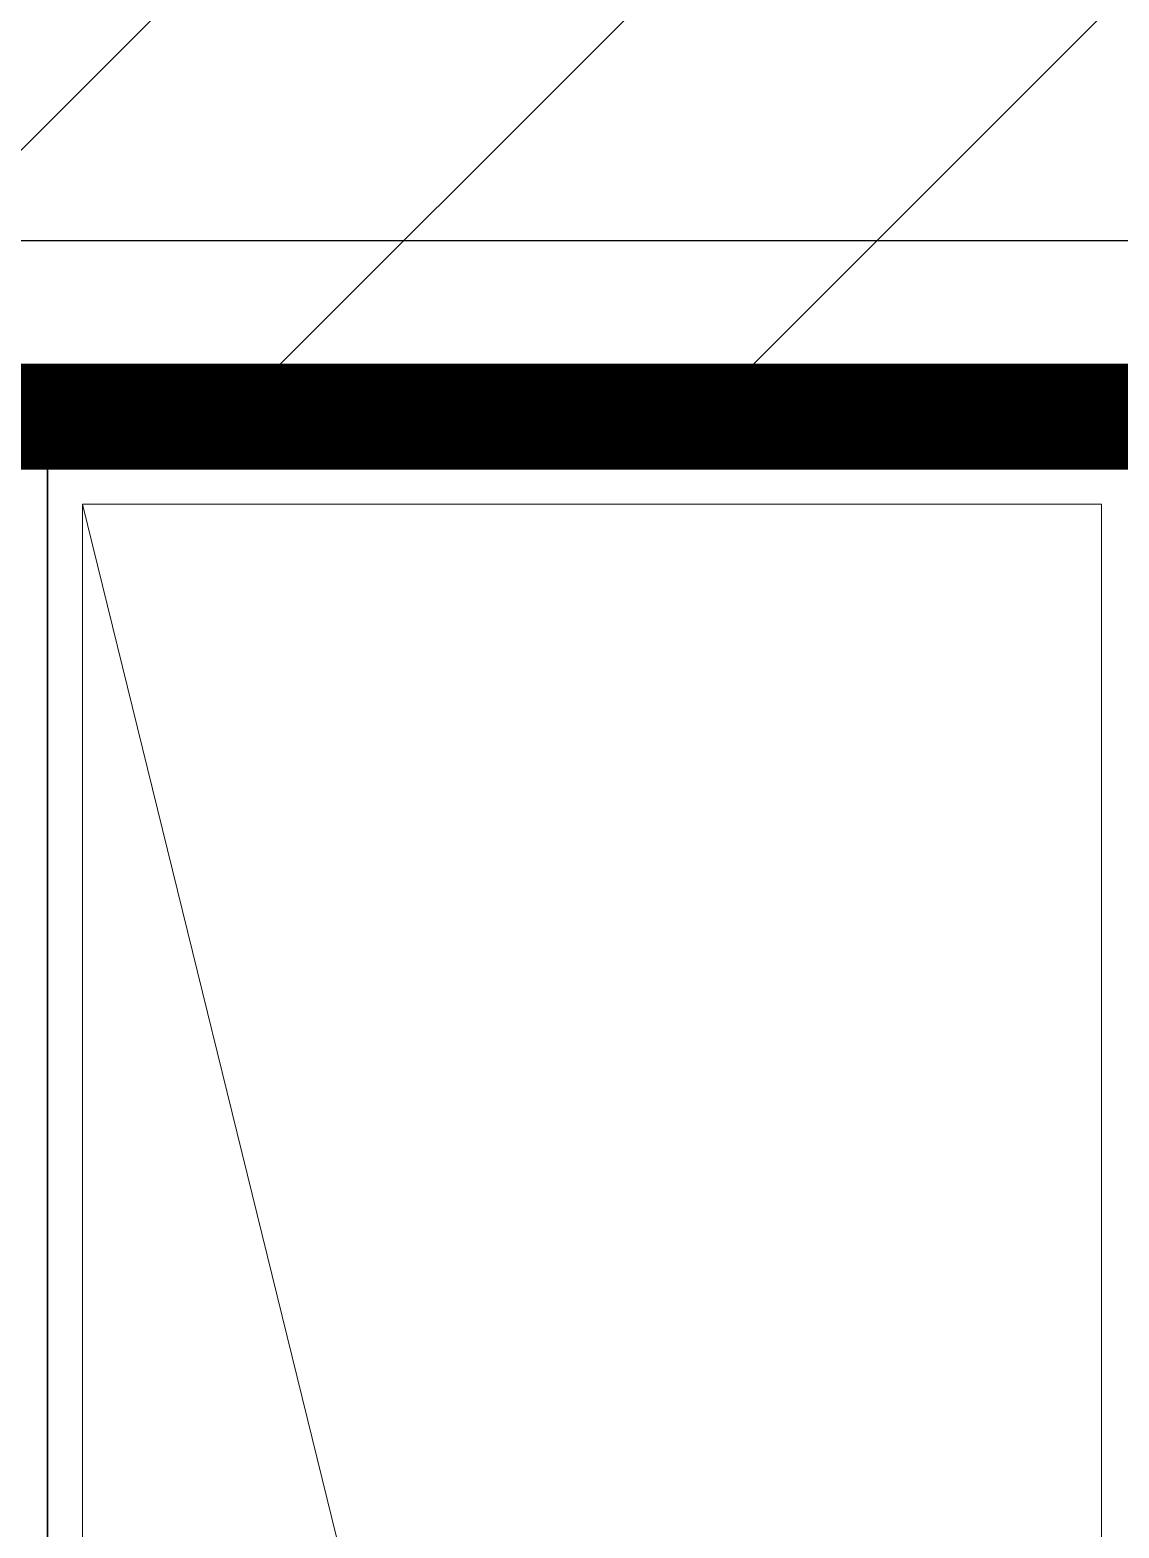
# Model space of a CAD drawing. Header units: millimetres. Extents: x 4739419 to 5837985, y 2291271 to 3446271.
# Drawn here: x 4991012 to 4994112, y 2451728 to 2455991 of the extents above; entities that cross this region are included whole.
import ezdxf

# ---------------------------------------------------------------- set-up
doc = ezdxf.new("R2010")
doc.units = ezdxf.units.MM
doc.layers.get('0').update_dxf_attribs({"color": 255})
for name, color, linetype in [('HEB-Angle joint', 1, 'Continuous'), ('HEB-Area(PC Topping)', 3, 'Continuous'), ('XR-평면도$0$A-ELEV-PATT', 9, 'Continuous'), ('XR-평면도$0$Parking_화물', 9, 'Continuous')]:
    doc.layers.add(name, color=color, linetype=linetype)
for name, color, linetype, lineweight in [('XR-평면도$0$A-CNTL', 9, 'Continuous', 15), ('XR-평면도$0$A-ELEV-LIN2', 9, 'Continuous', 25), ('XR-평면도$0$A-ELEV-LIN3', 9, 'Continuous', 18)]:
    doc.layers.add(name, color=color, linetype=linetype, lineweight=lineweight)

# ---------------------------------------------------------------- blocks, each defined once
blk = doc.blocks.new('XR-평면도$0$중심선(210216)')
at = {"layer": 'XR-평면도$0$A-CNTL', "ltscale": 300}
blk.add_lwpolyline([(-10000, 119000), (186000, 119000)], dxfattribs=at)
blk = doc.blocks.new('XR-평면도$0$주차구획_1')
at = {"layer": 'XR-평면도$0$A-ELEV-LIN3'}
blk.add_line((-5900, 1450), (5900, -1450), dxfattribs=at)
blk.add_lwpolyline([(-5900, 1450), (5900, 1450), (5900, -1450), (-5900, -1450)], close=True, dxfattribs=at)
at = {"layer": 'XR-평면도$0$Parking_화물'}
blk.add_lwpolyline([(-6000, 1550), (6000, 1550), (6000, -1550), (-6000, -1550)], close=True, dxfattribs=at)
blk = doc.blocks.new('XR-평면도$0$화물주차구획_1F(210411)')
at = {"xscale": -1.000000000000001}
for p in [(12150544, 751313.4), (12150544, 748213.4)]:
    blk.add_blockref('XR-평면도$0$주차구획_1', p, dxfattribs=at)
blk = doc.blocks.new('XR-평면도$0$범퍼_1')
at = {"layer": 'XR-평면도$0$A-ELEV-PATT', "ltscale": 0.002}
h = blk.add_hatch(dxfattribs=at)
h.set_pattern_fill('AR-SAND', color=256, angle=180, style=0)
h.set_pattern_definition([(217.5, (21376290.81, -50954928.292), (1.600031296, -48.941323733), [0, -38.608, 0, -43.18, 0, -41.275]), (187.5, (21376290.81, -50954928.29), (-44.95232831, -71.68251006), [0, -20.828, 0, -34.798, 0, -13.335]), (147.5, (21376322.05, -50954928.292), (-79.099237024, -0.143718468), [0, -12.7, 0, -45.72, 0, -59.69]), (137.5, (21376322.05, -50954928.29), (-76.35564525, -22.292932326), [0, -6.35, 0, -29.972, 0, -34.29])])
edge = h.paths.add_edge_path()
edge.add_arc((-4693.7, 123.7), 8.33, 90, 180)
edge.add_line((-4702, 123.7), (-4702, 32))
edge.add_line((-4702, 32), (5694, 32))
edge.add_line((5694, 32), (5694, 123.7))
edge.add_arc((5685.7, 123.7), 8.33, 0, 90)
edge.add_line((5685.7, 132), (-4693.7, 132))
h = blk.add_hatch(dxfattribs=at)
h.set_pattern_fill('AR-HBONE', color=256, scale=0.1, angle=180, style=0)
h.set_pattern_definition([(225, (21375357.164, -50954683.464), (-1e-14, -14.3684097937), [30.48, -10.16]), (315, (21375349.98, -50954690.648), (-1e-14, -14.3684097937), [30.48, -10.16])])
h.paths.add_polyline_path([(-4702, 32), (5694, 32), (5694, 2), (-4702, 2)])
at = {"layer": 'XR-평면도$0$A-ELEV-LIN3'}
blk.add_line((-4400, 0), (4400, 0), dxfattribs=at)
at = {"layer": 'XR-평면도$0$A-ELEV-PATT'}
for p, q in [((-4693.7, 132), (5685.7, 132)), ((-4702, 32), (5694, 32))]:
    blk.add_line(p, q, dxfattribs=at)
at = {"layer": 'XR-평면도$0$A-ELEV-PATT', "ltscale": 0.002}
blk.add_lwpolyline([(5694, 52), (5696, 52), (5696, 0), (-4704, 0), (-4704, 52), (-4702, 52), (-4702, 2), (5694, 2)], close=True, dxfattribs=at)
at = {"layer": 'XR-평면도$0$A-ELEV-PATT'}
blk.add_lwpolyline([(-4702, 32), (-4702, 2), (5694, 2), (5694, 32)], dxfattribs=at)
blk = doc.blocks.new('XR-평면도$0$스크린+범퍼_기준층(210318)')
at = {"layer": 'XR-평면도$0$A-ELEV-LIN3', "linetype": 'Continuous'}
blk.add_lwpolyline([(408.8, -619.5), (408.8, -10380.5), (391.3, -10380.5), (391.3, -619.5)], dxfattribs=at)
at = {"rotation": 270}
blk.add_blockref('XR-평면도$0$범퍼_1', (500, -5004), dxfattribs=at)

msp = doc.modelspace()

# ---------------------------------------------------------------- hatches: boundary and pattern name
at = {"layer": 'HEB-Area(PC Topping)'}
h = msp.add_hatch(dxfattribs=at)
h.set_pattern_fill('ANSI31', color=256, scale=300)
h.set_pattern_definition([(45, (-812053.4, 0), (-673.51921, 673.51921), [])])
h.paths.add_polyline_path([(4970634.5, 2454891.2), (4970634.5, 2491231.7), (5042611.8, 2491231.7), (5042611.8, 2454891.2)])

# ---------------------------------------------------------------- linework, layer by layer
at = {"layer": 'HEB-Angle joint', "const_width": 300}
msp.add_lwpolyline([(4970634.5, 2491231.7), (5042611.8, 2491231.7), (5042611.8, 2454891.2), (4970634.5, 2454891.2)], close=True, dxfattribs=at)
at = {"layer": 'HEB-Area(PC Topping)'}
msp.add_lwpolyline([(4914511.8, 2532991.2), (5037711.8, 2532991.2), (5037711.8, 2522091.2), (5042711.8, 2522091.2), (5042711.8, 2460691.2), (5031661.8, 2460691.2), (5031661.8, 2456191.2), (5030561.8, 2456191.2), (5030561.8, 2455391.2), (5004611.8, 2455391.2), (5004611.8, 2458391.2), (5002611.8, 2458391.2), (5002611.8, 2455391.2), (4986561.8, 2455391.2), (4986561.8, 2454891.2), (4976661.8, 2454891.2), (4976661.8, 2455391.2), (4949611.8, 2455391.2)], dxfattribs=at)
at = {"layer": 'XR-평면도$0$A-ELEV-LIN2'}
msp.add_line((4987611.8, 2454891.2), (4997611.8, 2454891.2), dxfattribs=at)
msp.add_line((4987611.8, 2454891.2), (4997611.8, 2454891.2), dxfattribs=at)
msp.add_line((4987611.8, 2454891.2), (4997611.8, 2454891.2), dxfattribs=at)
at = {"layer": 'XR-평면도$0$A-ELEV-LIN3'}
for points in [[(4976661.8, 2442491.2), (4986561.8, 2442491.2), (4986561.8, 2441891.2), (4987661.8, 2441891.2), (4987661.8, 2443391.2), (4986561.8, 2443391.2), (4986561.8, 2454891.2), (5027211.8, 2454891.2), (5027211.8, 2447891.2), (5031661.8, 2447891.2), (5031661.8, 2443391.2), (5030561.8, 2443391.2), (5030561.8, 2441891.2), (5031661.8, 2441891.2), (5031661.8, 2442491.2), (5041711.8, 2442491.2), (5041711.8, 2441891.2), (5042011.8, 2441891.2), (5042011.8, 2427191.2)], [(4976661.8, 2442491.2), (4986561.8, 2442491.2), (4986561.8, 2441891.2), (4987661.8, 2441891.2), (4987661.8, 2443391.2), (4986561.8, 2443391.2), (4986561.8, 2454891.2), (5027211.8, 2454891.2), (5027211.8, 2447891.2), (5031661.8, 2447891.2), (5031661.8, 2443391.2), (5030561.8, 2443391.2), (5030561.8, 2441891.2), (5031661.8, 2441891.2), (5031661.8, 2442491.2), (5041711.8, 2442491.2), (5041711.8, 2441891.2), (5042011.8, 2441891.2), (5042011.8, 2427191.2)], [(4976661.8, 2442491.2), (4986561.8, 2442491.2), (4986561.8, 2441891.2), (4987661.8, 2441891.2), (4987661.8, 2443391.2), (4986561.8, 2443391.2), (4986561.8, 2454891.2), (5027211.8, 2454891.2), (5027211.8, 2447891.2), (5031661.8, 2447891.2), (5031661.8, 2443391.2), (5030561.8, 2443391.2), (5030561.8, 2441891.2), (5031661.8, 2441891.2), (5031661.8, 2442491.2), (5041711.8, 2442491.2), (5041711.8, 2441891.2), (5042011.8, 2441891.2), (5042011.8, 2427191.2)], [(4975461.8, 2441791.2), (4976761.8, 2441791.2), (4976761.8, 2442391.2), (4986461.8, 2442391.2), (4986461.8, 2441791.2), (4987761.8, 2441791.2), (4987761.8, 2443491.2), (4986661.8, 2443491.2), (4986661.8, 2454791.2), (5027111.8, 2454791.2), (5027111.8, 2447791.2), (5031561.8, 2447791.2), (5031561.8, 2443491.2), (5030461.8, 2443491.2), (5030461.8, 2441791.2), (5031761.8, 2441791.2), (5031761.8, 2442391.2), (5041611.8, 2442391.2), (5041611.8, 2441791.2), (5041911.8, 2441791.2), (5041911.8, 2427291.2)], [(4975461.8, 2441791.2), (4976761.8, 2441791.2), (4976761.8, 2442391.2), (4986461.8, 2442391.2), (4986461.8, 2441791.2), (4987761.8, 2441791.2), (4987761.8, 2443491.2), (4986661.8, 2443491.2), (4986661.8, 2454791.2), (5027111.8, 2454791.2), (5027111.8, 2447791.2), (5031561.8, 2447791.2), (5031561.8, 2443491.2), (5030461.8, 2443491.2), (5030461.8, 2441791.2), (5031761.8, 2441791.2), (5031761.8, 2442391.2), (5041611.8, 2442391.2), (5041611.8, 2441791.2), (5041911.8, 2441791.2), (5041911.8, 2427291.2)], [(4975461.8, 2441791.2), (4976761.8, 2441791.2), (4976761.8, 2442391.2), (4986461.8, 2442391.2), (4986461.8, 2441791.2), (4987761.8, 2441791.2), (4987761.8, 2443491.2), (4986661.8, 2443491.2), (4986661.8, 2454791.2), (5027111.8, 2454791.2), (5027111.8, 2447791.2), (5031561.8, 2447791.2), (5031561.8, 2443491.2), (5030461.8, 2443491.2), (5030461.8, 2441791.2), (5031761.8, 2441791.2), (5031761.8, 2442391.2), (5041611.8, 2442391.2), (5041611.8, 2441791.2), (5041911.8, 2441791.2), (5041911.8, 2427291.2)]]:
    msp.add_lwpolyline(points, dxfattribs=at)

# ---------------------------------------------------------------- block references
at = {"xscale": -1, "rotation": 90}
msp.add_blockref('XR-평면도$0$스크린+범퍼_기준층(210318)', (4987111.8, 2455391.2), dxfattribs=at)
msp.add_blockref('XR-평면도$0$스크린+범퍼_기준층(210318)', (4987111.8, 2455391.2), dxfattribs=at)
msp.add_blockref('XR-평면도$0$스크린+범퍼_기준층(210318)', (4987111.8, 2455391.2), dxfattribs=at)
at = {"color": 2, "rotation": 90}
msp.add_blockref('XR-평면도$0$화물주차구획_1F(210411)', (5740825.2, -9701802.7), dxfattribs=at)
msp.add_blockref('XR-평면도$0$화물주차구획_1F(210411)', (5740825.2, -9701802.7), dxfattribs=at)
msp.add_blockref('XR-평면도$0$화물주차구획_1F(210411)', (5740825.2, -9701802.7), dxfattribs=at)
at = {"layer": 'XR-평면도$0$A-CNTL'}
msp.add_blockref('XR-평면도$0$중심선(210216)', (4866111.8, 2336391.2), dxfattribs=at)

doc.saveas('drawing.dxf')
